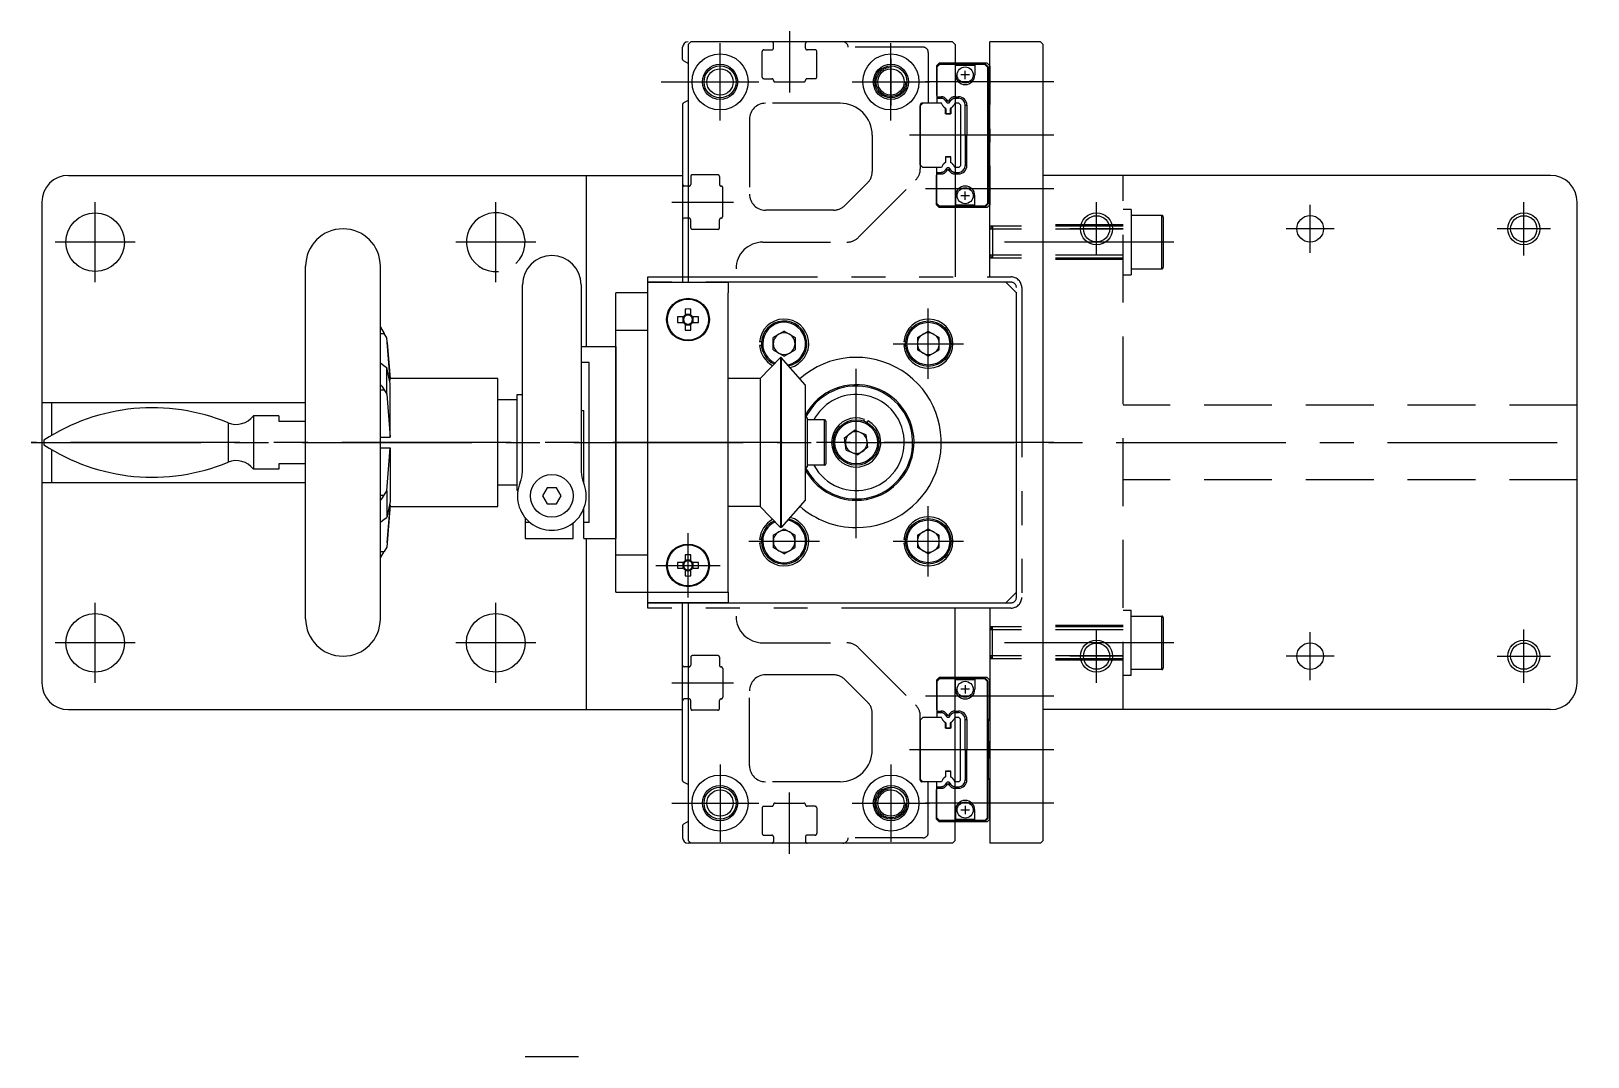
# Model space of a CAD drawing. Extents: x -165 to 344, y -413 to 67.
# Drawn here: x -154.5 to 137, y -125 to 67 of the extents above; entities that cross this region are included whole.
import ezdxf

# ---------------------------------------------------------------- set-up
doc = ezdxf.new("R2010")
doc.units = 0
for name, pattern in [('CENTER', [50.8, 31.75, -6.35, 6.35, -6.35]), ('DASHED', [19.05, 12.7, -6.35]), ('PHANTOM', [63.5, 31.75, -6.35, 6.35, -6.35, 6.35, -6.35])]:
    doc.linetypes.add(name, pattern=pattern)
doc.layers.get('0').update_dxf_attribs({"linetype": 'CONTINUOUS'})
doc.layers.add('CENTER', color=1, linetype='CENTER')

msp = doc.modelspace()

# ---------------------------------------------------------------- linework, layer by layer
at = {"color": 7, "linetype": 'CONTINUOUS'}
for p, q in [((-31, 65), (-31.5, 64.5)), ((-31.5, 64.5), (-31.5, 20)), ((18, 65), (-31, 65)), ((18, 65), (18.5, 64.5)), ((18.5, 64.5), (18.5, 21)), ((33, 65), (25, 65)), ((25, 21), (25, 65)), ((34.5, 65), (33, 65)), ((35, 64.5), (34.5, 65)), ((35, -84.5), (35, 64.5)), ((-32.5, 61.71), (-32.5, 64)), ((-31.5, 60.96), (-32.35, 61.45)), ((24.5, 61), (18.5, 61)), ((24.2, 60.8), (18.5, 60.8)), ((18.6, 60.75), (18.5, 60.75)), ((18.6, 58.8), (18.6, 60.75)), ((22.2, 60.55), (18.6, 60.55)), ((21.2, 58.8), (19.6, 58.8)), ((20.4, 58), (20.4, 59.6)), ((22.2, 60.75), (22.2, 58.8)), ((24.1, 60.75), (22.2, 60.75)), ((24.6, 60.25), (24.1, 60.75)), ((24.7, 60.3), (24.2, 60.8)), ((25, 60.5), (24.5, 61)), ((24.6, 60.25), (24.6, 34.75)), ((24.7, 60.3), (24.7, 34.7)), ((25, 60.5), (25, 53.3)), ((-32.5, 53.29), (-32.5, 20)), ((-31.5, 54.04), (-32.35, 53.55)), ((19.2, 53.5), (18.5, 53.5)), ((18.51, 54.73), (19.13, 54.73)), ((18.51, 54.73), (18.51, 54.43)), ((18.51, 54.43), (19.13, 54.43)), ((19.13, 54.43), (19.13, 54.73)), ((19.5, 53.2), (19.2, 53.5)), ((19.5, 53.2), (19.5, 41.8)), ((20.43, 47.5), (20.43, 53.13)), ((20.43, 53.13), (20.73, 53.13)), ((20.73, 53.13), (20.73, 47.5)), ((24.75, 52.9), (25, 53.3)), ((24.75, 52.9), (24.75, 42.1)), ((20.73, 47.5), (20.43, 47.5)), ((20.43, 47.5), (20.43, 41.87)), ((20.73, 41.87), (20.73, 47.5)), ((25, 48.7), (24.75, 49.1)), ((25, 48.7), (25, 46.3)), ((25, 46.3), (24.75, 45.9)), ((19.2, 41.5), (18.5, 41.5)), ((19.5, 41.8), (19.2, 41.5)), ((20.43, 41.87), (20.73, 41.87)), ((24.75, 42.1), (25, 41.7)), ((25, 41.7), (25, 34.5)), ((-147.5, 40), (-32.5, 40)), ((-50.5, 8), (-50.5, 40)), ((-31.5, 38), (-32.2, 38)), ((18.51, 40.57), (19.13, 40.57)), ((18.51, 40.27), (18.51, 40.57)), ((18.51, 40.27), (19.13, 40.27)), ((19.13, 40.57), (19.13, 40.27)), ((130, 40), (35, 40)), ((-152.5, 35), (-152.5, -2.5)), ((18.6, 36.2), (18.6, 34.25)), ((21.2, 36.2), (19.6, 36.2)), ((20.4, 35.4), (20.4, 37)), ((22.2, 34.25), (22.2, 36.2)), ((135, -55), (135, 35)), ((18.6, 34.25), (18.5, 34.25)), ((24.2, 34.2), (18.5, 34.2)), ((24.5, 34), (18.5, 34)), ((22.2, 34.45), (18.6, 34.45)), ((24.1, 34.25), (22.2, 34.25)), ((24.6, 34.75), (24.1, 34.25)), ((24.7, 34.7), (24.2, 34.2)), ((25, 34.5), (24.5, 34)), ((-31.5, 32), (-32.2, 32)), ((-103.1, -43), (-103.1, 23)), ((-89.1, -43), (-89.1, 23)), ((-62.5, -15.46), (-62.5, 19.5)), ((-51.5, 19.5), (-51.5, -15.46)), ((-45, 11.02), (-45, 18)), ((-39, 18), (-39, 20)), ((-39, 20), (-24, 20)), ((-39, -38), (-39, 18)), ((-24, 20), (-24, 18)), ((28, 20), (-24, 20)), ((-24, -38), (-24, 18)), ((30, 18), (28, 20)), ((30, -38), (30, 18)), ((-32.02, 14.98), (-32.02, 13.87)), ((-30.99, 13.87), (-30.99, 14.98)), ((-32.37, 13.51), (-33.48, 13.51)), ((-33.48, 12.48), (-32.37, 12.48)), ((-32.48, 13.51), (-32.48, 12.48)), ((-30.99, 13.98), (-32.02, 13.98)), ((-32.02, 12.13), (-32.02, 11.02)), ((-32.02, 12.02), (-30.99, 12.02)), ((-30.99, 11.02), (-30.99, 12.13)), ((-29.52, 13.51), (-30.63, 13.51)), ((-30.63, 12.48), (-29.52, 12.48)), ((-30.52, 12.48), (-30.52, 13.51)), ((-89.1, 11.6), (-88.41, 10.42)), ((-89.1, 10.42), (-88.41, 10.42)), ((-87.92, 9.59), (-88.41, 10.42)), ((-87.24, 1.68), (-87.92, 9.59)), ((-45, 11.02), (-39, 11.02)), ((-45, -31.02), (-45, 11.02)), ((-17.74, 8.83), (-18.09, 8.86)), ((-13.5, 10.86), (-15.54, 9.68)), ((-15.54, 7.32), (-15.54, 9.68)), ((-13.5, 10.86), (-11.46, 9.68)), ((-11.46, 9.68), (-11.46, 7.32)), ((9.26, 8.83), (8.91, 8.86)), ((11.46, 9.68), (13.5, 10.86)), ((11.46, 9.68), (11.46, 7.32)), ((13.5, 10.86), (15.54, 9.68)), ((15.54, 7.32), (15.54, 9.68)), ((-87.85, 8.7), (-87.24, 2)), ((-51.5, 8), (-45, 8)), ((-45, 8), (-45, -28)), ((-17.74, 8.17), (-18.09, 8.14)), ((-14.21, 5.92), (-18, 2)), ((-15.54, 7.32), (-13.5, 6.14)), ((-14.07, 5.92), (-14.21, 5.92)), ((-14.21, 5.92), (-14.21, -25.93)), ((-9.56, 0.82), (-14.07, 5.92)), ((-14.07, 5.92), (-14.07, -25.93)), ((-13.5, 6.14), (-11.46, 7.32)), ((9.26, 8.17), (8.91, 8.14)), ((13.5, 6.14), (11.46, 7.32)), ((13.5, 6.14), (15.54, 7.32)), ((-89.1, 4.94), (-88.41, 4.32)), ((-88.41, 4.32), (-87.92, 4.01)), ((-87.24, 1.06), (-87.92, 4.01)), ((-87.92, -0.97), (-87.92, 4.01)), ((-50, 4.97), (-51.5, 4.97)), ((-50, -24.97), (-50, 4.97)), ((-88.82, 0.52), (-88.41, -0.13)), ((-87.38, 1.68), (-87.24, 1.68)), ((-67.1, 2), (-87.24, 2)), ((-87.24, 1.68), (-87.24, 2)), ((-87.24, -9), (-87.24, 1.06)), ((-67.1, -10), (-67.1, 2)), ((-18, 2), (-24, 2)), ((-18, 2), (-18, -22)), ((-9.56, 0.82), (-9.56, -20.82)), ((-152.5, -2.5), (-150.67, -2.5)), ((-152.5, -2.5), (-152.5, -17.5)), ((-150.67, -2.5), (-103.1, -2.5)), ((-150.67, -2.5), (-150.67, -8.69)), ((-89.1, -0.13), (-88.41, -0.13)), ((-88.41, -0.13), (-87.92, -0.97)), ((-87.92, -0.97), (-87.24, -9)), ((-63.5, -2), (-67.1, -2)), ((-63.5, -19), (-63.5, -1)), ((-63.5, -1), (-62.5, -1)), ((-112.89, -5), (-112.89, -15)), ((-108.1, -5), (-112.89, -5)), ((-108.1, -5), (-108.1, -6)), ((-51.5, -4), (-51, -4)), ((-51, -17.65), (-51, -4)), ((-9.21, -5.4), (-9.55, -5.4)), ((-9.2, -5.4), (-9.2, -14.6)), ((-5.95, -5.75), (-9.2, -5.75)), ((-5.95, -14.25), (-5.95, -5.75)), ((1.44, -6), (1.56, -5.67)), ((-117.63, -6.31), (-117.63, -13.69)), ((-108.1, -6), (-103.1, -6)), ((-5.7, -6), (-5.7, -14)), ((-2.19, -9.12), (-0.33, -7.67)), ((1.86, -8.55), (-0.33, -7.67)), ((2.19, -10.88), (1.86, -8.55)), ((2.05, -6.28), (2.22, -5.97)), ((-152.1, -9.59), (-152.1, -10.41)), ((-150.67, -11.31), (-150.67, -17.5)), ((-89.1, -9), (-87.24, -9)), ((-89.1, -11), (-87.24, -11)), ((-87.92, -19.03), (-87.24, -11)), ((-87.24, -11), (-87.24, -21.06)), ((-67.1, -22), (-67.1, -10)), ((-1.86, -11.45), (-2.19, -9.12)), ((-1.86, -11.45), (0.33, -12.33)), ((2.19, -10.88), (0.33, -12.33)), ((-103.1, -14), (-108.1, -14)), ((-108.1, -14), (-108.1, -15)), ((-5.95, -14.25), (-9.2, -14.25)), ((-108.1, -15), (-112.89, -15)), ((-9.2, -14.6), (-9.56, -14.6)), ((-152.5, -17.5), (-150.67, -17.5)), ((-152.5, -17.5), (-152.5, -55)), ((-150.67, -17.5), (-103.1, -17.5)), ((-89.1, -19.87), (-88.41, -19.87)), ((-88.82, -20.52), (-88.41, -19.87)), ((-88.41, -19.87), (-87.92, -19.03)), ((-87.92, -19.03), (-87.92, -24.01)), ((-63.5, -18), (-67.1, -18)), ((-63.5, -19), (-63.37, -19)), ((-63.5, -19), (-63.37, -19)), ((-57.87, -18.5), (-58.73, -20)), ((-58.73, -20), (-57.87, -21.5)), ((-56.13, -18.5), (-57.87, -18.5)), ((-55.27, -20), (-56.13, -18.5)), ((-56.13, -21.5), (-55.27, -20)), ((-87.24, -21.06), (-87.92, -24.01)), ((-87.24, -21.68), (-87.92, -29.59)), ((-87.85, -28.7), (-87.24, -22)), ((-87.38, -21.68), (-87.24, -21.68)), ((-87.24, -21.68), (-87.24, -22)), ((-87.24, -22), (-67.1, -22)), ((-57.87, -21.5), (-56.13, -21.5)), ((-51, -28), (-51, -22.35)), ((-18, -22), (-24, -22)), ((-14.21, -25.93), (-18, -22)), ((-9.56, -20.82), (-14.07, -25.93)), ((-89.1, -24.94), (-88.41, -24.32)), ((-88.41, -24.32), (-87.92, -24.01)), ((-62, -24.06), (-62, -28)), ((-61.1, -24.97), (-62, -24.97)), ((-53, -28), (-53, -25.05)), ((-50, -24.97), (-51, -24.97)), ((-50, -24.97), (-51, -24.97)), ((-15.54, -27.32), (-13.5, -26.14)), ((-14.07, -25.93), (-14.21, -25.93)), ((-13.5, -26.14), (-11.46, -27.32)), ((11.46, -27.32), (13.5, -26.14)), ((13.5, -26.14), (15.54, -27.32)), ((-62, -28), (-53, -28)), ((-51, -28), (-45, -28)), ((-51, -28), (-45, -28)), ((-50.5, -60), (-50.5, -28)), ((-17.74, -28.17), (-18.09, -28.14)), ((-17.74, -28.83), (-18.09, -28.86)), ((-15.54, -27.32), (-15.54, -29.68)), ((-11.46, -29.68), (-11.46, -27.32)), ((9.26, -28.17), (8.91, -28.14)), ((9.26, -28.83), (8.91, -28.86)), ((11.46, -27.32), (11.46, -29.68)), ((15.54, -29.68), (15.54, -27.32)), ((-89.1, -31.6), (-88.41, -30.42)), ((-89.1, -30.42), (-88.41, -30.42)), ((-87.92, -29.59), (-88.41, -30.42)), ((-45, -38), (-45, -31.02)), ((-45, -31.02), (-39, -31.02)), ((-32.02, -31.02), (-32.02, -32.13)), ((-30.99, -32.02), (-32.02, -32.02)), ((-30.99, -32.13), (-30.99, -31.02)), ((-13.5, -30.86), (-15.54, -29.68)), ((-13.5, -30.86), (-11.46, -29.68)), ((13.5, -30.86), (11.46, -29.68)), ((13.5, -30.86), (15.54, -29.68)), ((-32.37, -32.49), (-33.48, -32.49)), ((-33.48, -33.52), (-32.37, -33.52)), ((-32.48, -32.49), (-32.48, -33.52)), ((-32.02, -33.87), (-32.02, -34.98)), ((-32.02, -33.98), (-30.99, -33.98)), ((-30.99, -34.98), (-30.99, -33.87)), ((-29.52, -32.49), (-30.63, -32.49)), ((-30.63, -33.52), (-29.52, -33.52)), ((-30.52, -33.52), (-30.52, -32.49)), ((-39, -40), (-39, -38)), ((-39, -38), (-24, -38)), ((-24, -40), (-39, -40)), ((-32.5, -73.29), (-32.5, -40)), ((-31.5, -40), (-31.5, -84.5)), ((-24, -38), (-24, -40)), ((-24, -40), (28, -40)), ((28, -40), (30, -38)), ((18.5, -84.5), (18.5, -41)), ((25, -41), (25, -85)), ((-31.5, -52), (-32.2, -52)), ((24.5, -54), (18.5, -54)), ((24.2, -54.2), (18.5, -54.2)), ((18.6, -54.25), (18.5, -54.25)), ((18.6, -56.2), (18.6, -54.25)), ((22.2, -54.45), (18.6, -54.45)), ((22.2, -54.25), (22.2, -56.2)), ((24.1, -54.25), (22.2, -54.25)), ((24.6, -54.75), (24.1, -54.25)), ((24.7, -54.7), (24.2, -54.2)), ((25, -54.5), (24.5, -54)), ((24.6, -80.25), (24.6, -54.75)), ((24.7, -80.3), (24.7, -54.7)), ((25, -61.7), (25, -54.5)), ((-31.5, -58), (-32.2, -58)), ((21.2, -56.2), (19.6, -56.2)), ((20.4, -55.4), (20.4, -57)), ((-147.5, -60), (-50.5, -60)), ((-50.5, -60), (-32.5, -60)), ((18.51, -60.27), (18.51, -60.57)), ((18.51, -60.27), (19.13, -60.27)), ((18.51, -60.57), (19.13, -60.57)), ((19.13, -60.57), (19.13, -60.27)), ((130, -60), (35, -60)), ((19.2, -61.5), (18.5, -61.5)), ((19.5, -61.8), (19.2, -61.5)), ((19.5, -73.2), (19.5, -61.8)), ((20.43, -61.87), (20.73, -61.87)), ((20.43, -67.5), (20.43, -61.87)), ((20.73, -61.87), (20.73, -67.5)), ((24.75, -62.1), (25, -61.7)), ((24.75, -72.9), (24.75, -62.1)), ((25, -66.3), (24.75, -65.9)), ((25, -68.7), (25, -66.3)), ((20.73, -67.5), (20.43, -67.5)), ((20.43, -67.5), (20.43, -73.13)), ((20.73, -73.13), (20.73, -67.5)), ((25, -68.7), (24.75, -69.1)), ((-31.5, -74.04), (-32.35, -73.55)), ((19.2, -73.5), (18.5, -73.5)), ((18.51, -74.73), (18.51, -74.43)), ((18.51, -74.43), (19.13, -74.43)), ((18.51, -74.73), (19.13, -74.73)), ((19.13, -74.43), (19.13, -74.73)), ((19.5, -73.2), (19.2, -73.5)), ((20.43, -73.13), (20.73, -73.13)), ((24.75, -72.9), (25, -73.3)), ((25, -80.5), (25, -73.3)), ((20.4, -78), (20.4, -79.6)), ((-31.5, -80.96), (-32.35, -81.45)), ((18.6, -80.75), (18.5, -80.75)), ((24.2, -80.8), (18.5, -80.8)), ((24.5, -81), (18.5, -81)), ((18.6, -78.8), (18.6, -80.75)), ((22.2, -80.55), (18.6, -80.55)), ((21.2, -78.8), (19.6, -78.8)), ((22.2, -80.75), (22.2, -78.8)), ((24.1, -80.75), (22.2, -80.75)), ((24.6, -80.25), (24.1, -80.75)), ((24.7, -80.3), (24.2, -80.8)), ((25, -80.5), (24.5, -81)), ((-32.5, -81.71), (-32.5, -84)), ((-31.5, -84.5), (-31, -85)), ((18.5, -84.5), (18, -85)), ((18, -85), (18.5, -84.5)), ((35, -84.5), (34.5, -85)), ((35, -84.5), (34.5, -85)), ((-31, -85), (-31.5, -85)), ((18, -85), (-31, -85)), ((34.5, -85), (25, -85)), ((33, -85), (25, -85)), ((34.5, -85), (33, -85))]:
    msp.add_line(p, q, dxfattribs=at)
at = {"color": 3, "linetype": 'DASHED'}
for p, q in [((-15.5, 63.8), (-15.5, 64.7)), ((-9.5, 63.8), (-9.5, 64.7)), ((-2.5, 65), (-9.2, 65)), ((-17.6, 58.4), (-17.6, 63.2)), ((-17.3, 63.5), (-15.8, 63.5)), ((-7.7, 63.5), (-9.2, 63.5)), ((-7.4, 58.4), (-7.4, 63.2)), ((12.5, 64), (-1.5, 64)), ((13.5, 63), (13.5, 53.5)), ((15.5, 61), (15, 60.5)), ((15, 60.5), (15, 55)), ((15.6, 60.8), (15.1, 60.3)), ((15.6, 60.75), (15.1, 60.25)), ((15.1, 60.3), (15.1, 60.25)), ((15.1, 60.25), (15.1, 54.73)), ((18.5, 61), (15.5, 61)), ((16.8, 60.8), (15.6, 60.8)), ((18.5, 60.75), (15.6, 60.75)), ((16.8, 60.8), (16.8, 60.75)), ((16.8, 60.8), (17.6, 60.8)), ((18.5, 60.8), (17.6, 60.8)), ((17.6, 60.8), (17.6, 60.75)), ((-17.3, 58.1), (-15.8, 58.1)), ((-15.2, 57.5), (-9.8, 57.5)), ((-7.7, 58.1), (-9.2, 58.1)), ((-3, 53.5), (-17, 53.5)), ((12.5, 53.5), (12, 53)), ((12, 53.2), (12, 41.24)), ((12, 42), (12, 53)), ((13.5, 53.5), (12.3, 53.5)), ((15.94, 53.5), (12.5, 53.5)), ((15, 55), (15.1, 54.78)), ((15.1, 54.73), (15.1, 54.43)), ((15.1, 54.73), (15.89, 54.73)), ((15.1, 54.43), (15.89, 54.43)), ((15.1, 54.43), (15.1, 53.5)), ((15.89, 54.73), (15.89, 54.43)), ((16.15, 53.13), (15.94, 53.5)), ((16.7, 51.5), (16.7, 52.61)), ((16.7, 52.53), (16.75, 52.51)), ((16.75, 52.51), (16.75, 51.55)), ((17.02, 54.08), (16.76, 53.93)), ((16.76, 53.93), (16.85, 53.77)), ((17.11, 53.92), (16.85, 53.77)), ((17.02, 54.08), (17.11, 53.92)), ((17.11, 53.92), (17.12, 53.91)), ((17.11, 53.92), (17.11, 53.92)), ((17.12, 53.91), (17.11, 53.92)), ((17.38, 54.08), (17.29, 53.92)), ((17.29, 53.92), (17.55, 53.77)), ((17.29, 53.92), (17.29, 53.92)), ((17.38, 54.08), (17.64, 53.93)), ((17.55, 53.77), (17.64, 53.93)), ((17.7, 52.53), (17.65, 52.51)), ((17.65, 51.55), (17.65, 52.51)), ((17.7, 52.61), (17.7, 51.5)), ((18.46, 53.5), (18.25, 53.13)), ((18.5, 53.5), (18.46, 53.5)), ((-20, 50.5), (-20, 36.5)), ((17.7, 51.5), (16.7, 51.5)), ((16.75, 51.55), (17.65, 51.55)), ((3, 47.5), (3, 40.73)), ((12.5, 41.5), (12, 42)), ((15.94, 41.5), (12.5, 41.5)), ((15.1, 40.57), (15.1, 41.5)), ((16.15, 41.87), (15.94, 41.5)), ((16.7, 43.5), (16.7, 42.39)), ((17.7, 43.5), (16.7, 43.5)), ((16.7, 42.47), (16.75, 42.49)), ((16.75, 42.49), (16.75, 43.45)), ((16.75, 43.45), (17.65, 43.45)), ((16.76, 41.07), (16.85, 41.23)), ((17.02, 40.92), (16.76, 41.07)), ((17.11, 41.08), (16.85, 41.23)), ((17.02, 40.92), (17.11, 41.08)), ((17.11, 41.08), (17.12, 41.09)), ((17.12, 41.09), (17.11, 41.08)), ((17.11, 41.08), (17.11, 41.08)), ((17.29, 41.08), (17.55, 41.23)), ((17.38, 40.92), (17.29, 41.08)), ((17.29, 41.08), (17.29, 41.08)), ((17.38, 40.92), (17.64, 41.07)), ((17.55, 41.23), (17.64, 41.07)), ((17.65, 43.45), (17.65, 42.49)), ((17.7, 42.47), (17.65, 42.49)), ((17.7, 42.39), (17.7, 43.5)), ((18.46, 41.5), (18.25, 41.87)), ((18.5, 41.5), (18.46, 41.5)), ((-31.3, 38), (-31.5, 38)), ((-31, 39.8), (-31, 38.3)), ((-25.9, 40.1), (-30.7, 40.1)), ((-25.6, 39.8), (-25.6, 38.3)), ((2.12, 38.61), (-2.11, 34.38)), ((0.38, 28.38), (11.12, 39.12)), ((15, 40), (15.1, 40.22)), ((15, 34.5), (15, 40)), ((15.1, 40.57), (15.89, 40.57)), ((15.1, 40.27), (15.1, 40.57)), ((15.1, 40.27), (15.89, 40.27)), ((15.1, 34.75), (15.1, 40.27)), ((15.89, 40.27), (15.89, 40.57)), ((50, -60), (50, 40)), ((-25, 32.3), (-25, 37.7)), ((-4.23, 33.5), (-17, 33.5)), ((15.5, 34), (15, 34.5)), ((15.1, 34.7), (15.1, 34.75)), ((15.6, 34.25), (15.1, 34.75)), ((15.6, 34.2), (15.1, 34.7)), ((18.5, 34), (15.5, 34)), ((18.5, 34.25), (15.6, 34.25)), ((16.8, 34.2), (15.6, 34.2)), ((16.8, 34.2), (16.8, 34.25)), ((16.8, 34.2), (17.6, 34.2)), ((17.6, 34.2), (17.6, 34.25)), ((18.5, 34.2), (17.6, 34.2)), ((51.5, 33.61), (50, 33.61)), ((51.5, 33.61), (51.5, 21.41)), ((57.2, 32.51), (51.5, 32.51)), ((57.2, 27.96), (57.2, 32.51)), ((57.5, 32.21), (57.5, 27.94)), ((-31.3, 32), (-31.5, 32)), ((-31, 30.2), (-31, 31.7)), ((-25.9, 29.9), (-30.7, 29.9)), ((-25.6, 30.2), (-25.6, 31.7)), ((25, 29.96), (25.54, 30.5)), ((50, 30.5), (25, 30.5)), ((50, 29.96), (25, 29.96)), ((25.54, 30.5), (25.54, 24.5)), ((50, 30.75), (35, 30.75)), ((-17.5, 27.5), (-1.74, 27.5)), ((57.2, 22.51), (57.2, 27.96)), ((57.5, 27.94), (57.5, 22.81)), ((25.54, 24.5), (25, 25.04)), ((50, 25.04), (25, 25.04)), ((50, 24.5), (25, 24.5)), ((50, 24.25), (35, 24.25)), ((50, 21.41), (51.5, 21.41)), ((51.5, 22.51), (57.2, 22.51)), ((135, -3), (50, -3)), ((135, -17), (50, -17)), ((50, -41.4), (51.5, -41.4)), ((51.5, -53.6), (51.5, -41.4)), ((51.5, -42.5), (57.2, -42.5)), ((57.2, -52.5), (57.2, -42.5)), ((57.5, -42.8), (57.5, -52.2)), ((25.54, -44.5), (25, -45.04)), ((50, -44.5), (25, -44.5)), ((50, -45.04), (25, -45.04)), ((25.54, -50.5), (25.54, -44.5)), ((50, -44.25), (35, -44.25)), ((-17.5, -47.5), (-1.74, -47.5)), ((0.38, -48.38), (11.12, -59.12)), ((-31.3, -52), (-31.5, -52)), ((-31, -50.2), (-31, -51.7)), ((-25.9, -49.9), (-30.7, -49.9)), ((-25.6, -50.2), (-25.6, -51.7)), ((-25, -52.3), (-25, -57.7)), ((25, -49.96), (25.54, -50.5)), ((50, -49.96), (25, -49.96)), ((50, -50.5), (25, -50.5)), ((50, -50.75), (35, -50.75)), ((-4.23, -53.5), (-17, -53.5)), ((2.12, -58.61), (-2.11, -54.38)), ((15.5, -54), (15, -54.5)), ((15, -54.5), (15, -60)), ((15.6, -54.2), (15.1, -54.7)), ((15.6, -54.25), (15.1, -54.75)), ((15.1, -54.7), (15.1, -54.75)), ((15.1, -54.75), (15.1, -60.27)), ((18.5, -54), (15.5, -54)), ((16.8, -54.2), (15.6, -54.2)), ((18.5, -54.25), (15.6, -54.25)), ((16.8, -54.2), (16.8, -54.25)), ((16.8, -54.2), (17.6, -54.2)), ((17.6, -54.2), (17.6, -54.25)), ((18.5, -54.2), (17.6, -54.2)), ((51.5, -53.6), (50, -53.6)), ((57.2, -52.5), (51.5, -52.5)), ((-31.3, -58), (-31.5, -58)), ((-31, -59.8), (-31, -58.3)), ((-25.6, -59.8), (-25.6, -58.3)), ((-20, -70.5), (-20, -56.5)), ((-25.9, -60.1), (-30.7, -60.1)), ((3, -67.5), (3, -60.73)), ((15, -60), (15.1, -60.22)), ((15.1, -60.27), (15.1, -60.57)), ((15.1, -60.27), (15.89, -60.27)), ((15.1, -60.57), (15.89, -60.57)), ((15.1, -60.57), (15.1, -61.5)), ((15.89, -60.27), (15.89, -60.57)), ((17.02, -60.92), (16.76, -61.07)), ((16.76, -61.07), (16.85, -61.23)), ((17.11, -61.08), (16.85, -61.23)), ((17.02, -60.92), (17.11, -61.08)), ((17.12, -61.09), (17.11, -61.08)), ((17.11, -61.08), (17.11, -61.08)), ((17.11, -61.08), (17.12, -61.09)), ((17.38, -60.92), (17.29, -61.08)), ((17.29, -61.08), (17.29, -61.08)), ((17.29, -61.08), (17.55, -61.23)), ((17.38, -60.92), (17.64, -61.07)), ((17.55, -61.23), (17.64, -61.07)), ((12, -73.2), (12, -61.24)), ((12.5, -61.5), (12, -62)), ((12, -62), (12, -73)), ((15.94, -61.5), (12.5, -61.5)), ((16.15, -61.87), (15.94, -61.5)), ((16.7, -63.5), (16.7, -62.39)), ((16.7, -62.47), (16.75, -62.49)), ((17.7, -63.5), (16.7, -63.5)), ((16.75, -62.49), (16.75, -63.45)), ((16.75, -63.45), (17.65, -63.45)), ((17.7, -62.47), (17.65, -62.49)), ((17.65, -63.45), (17.65, -62.49)), ((17.7, -62.39), (17.7, -63.5)), ((18.46, -61.5), (18.25, -61.87)), ((18.5, -61.5), (18.46, -61.5)), ((16.7, -71.5), (16.7, -72.61)), ((17.7, -71.5), (16.7, -71.5)), ((16.7, -72.53), (16.75, -72.51)), ((16.75, -72.51), (16.75, -71.55)), ((16.75, -71.55), (17.65, -71.55)), ((17.65, -71.55), (17.65, -72.51)), ((17.7, -72.53), (17.65, -72.51)), ((17.7, -72.61), (17.7, -71.5)), ((-3, -73.5), (-17, -73.5)), ((12.5, -73.5), (12, -73)), ((13.5, -73.5), (12.3, -73.5)), ((15.94, -73.5), (12.5, -73.5)), ((13.5, -83), (13.5, -73.5)), ((13.5, -83), (13.5, -73.5)), ((15, -75), (15.1, -74.78)), ((15, -80.5), (15, -75)), ((15.1, -74.43), (15.1, -73.5)), ((15.1, -74.43), (15.89, -74.43)), ((15.1, -74.73), (15.1, -74.43)), ((15.1, -74.73), (15.89, -74.73)), ((15.1, -80.25), (15.1, -74.73)), ((15.89, -74.73), (15.89, -74.43)), ((16.15, -73.13), (15.94, -73.5)), ((16.76, -73.93), (16.85, -73.77)), ((17.02, -74.08), (16.76, -73.93)), ((17.11, -73.92), (16.85, -73.77)), ((17.02, -74.08), (17.11, -73.92)), ((17.12, -73.91), (17.11, -73.92)), ((17.11, -73.92), (17.12, -73.91)), ((17.11, -73.92), (17.11, -73.92)), ((17.29, -73.92), (17.55, -73.77)), ((17.29, -73.92), (17.29, -73.92)), ((17.38, -74.08), (17.29, -73.92)), ((17.38, -74.08), (17.64, -73.93)), ((17.55, -73.77), (17.64, -73.93)), ((18.46, -73.5), (18.25, -73.13)), ((18.5, -73.5), (18.46, -73.5)), ((-17.6, -78.4), (-17.6, -83.2)), ((-17.3, -78.1), (-15.8, -78.1)), ((-15.2, -77.5), (-9.8, -77.5)), ((-7.7, -78.1), (-9.2, -78.1)), ((-7.4, -78.4), (-7.4, -83.2)), ((15.5, -81), (15, -80.5)), ((15.1, -80.3), (15.1, -80.25)), ((15.6, -80.75), (15.1, -80.25)), ((15.6, -80.8), (15.1, -80.3)), ((18.5, -81), (15.5, -81)), ((18.5, -80.75), (15.6, -80.75)), ((16.8, -80.8), (15.6, -80.8)), ((16.8, -80.8), (16.8, -80.75)), ((16.8, -80.8), (17.6, -80.8)), ((17.6, -80.8), (17.6, -80.75)), ((18.5, -80.8), (17.6, -80.8)), ((-17.3, -83.5), (-15.8, -83.5)), ((-15.5, -83.8), (-15.5, -84.7)), ((-9.5, -83.8), (-9.5, -84.7)), ((-7.7, -83.5), (-9.2, -83.5)), ((12.5, -84), (-1.5, -84)), ((-15.8, -85), (-31, -85)), ((-2.5, -85), (-9.2, -85))]:
    msp.add_line(p, q, dxfattribs=at)
at = {"color": 3, "linetype": 'PHANTOM'}
for p, q in [((-39, 20), (-39, 21)), ((-39, 20), (-39, 21)), ((-39, 21), (29, 21)), ((29, 20), (-39, 20)), ((30, -39), (30, 19)), ((31, 19), (31, -39)), ((-39, -41), (-39, -40)), ((-39, -40), (29, -40)), ((29, -41), (-39, -41))]:
    msp.add_line(p, q, dxfattribs=at)
at = {"color": 7}
for points in [[(-39, 18, 0), (-39.09, 18, 0), (-39.19, 18, 0), (-39.29, 18, 0), (-39.38, 18, 0), (-39.48, 18, 0), (-39.57, 18, 0), (-39.67, 18, 0), (-39.76, 18, 0), (-39.86, 18, 0), (-39.95, 18, 0), (-40.05, 18, 0), (-40.14, 18, 0), (-40.24, 18, 0), (-40.33, 18, 0), (-40.43, 18, 0), (-40.52, 18, 0), (-40.62, 18, 0), (-40.71, 18, 0), (-40.81, 18, 0), (-40.9, 18, 0), (-41, 18, 0), (-41.09, 18, 0), (-41.19, 18, 0), (-41.29, 18, 0), (-41.38, 18, 0), (-41.48, 18, 0), (-41.57, 18, 0), (-41.67, 18, 0), (-41.76, 18, 0), (-41.86, 18, 0), (-41.95, 18, 0), (-42.05, 18, 0), (-42.14, 18, 0), (-42.24, 18, 0), (-42.33, 18, 0), (-42.43, 18, 0), (-42.52, 18, 0), (-42.62, 18, 0), (-42.71, 18, 0), (-42.81, 18, 0), (-42.9, 18, 0), (-43, 18, 0), (-43.09, 18, 0), (-43.19, 18, 0), (-43.29, 18, 0), (-43.38, 18, 0), (-43.48, 18, 0), (-43.57, 18, 0), (-43.67, 18, 0), (-43.76, 18, 0), (-43.86, 18, 0), (-43.95, 18, 0), (-44.05, 18, 0), (-44.14, 18, 0), (-44.24, 18, 0), (-44.33, 18, 0), (-44.43, 18, 0), (-44.52, 18, 0), (-44.62, 18, 0), (-44.71, 18, 0), (-44.81, 18, 0), (-44.9, 18, 0), (-45, 18, 0)], [(-45, -38, 0), (-44.9, -38, 0), (-44.81, -38, 0), (-44.71, -38, 0), (-44.62, -38, 0), (-44.52, -38, 0), (-44.43, -38, 0), (-44.33, -38, 0), (-44.24, -38, 0), (-44.14, -38, 0), (-44.05, -38, 0), (-43.95, -38, 0), (-43.86, -38, 0), (-43.76, -38, 0), (-43.67, -38, 0), (-43.57, -38, 0), (-43.48, -38, 0), (-43.38, -38, 0), (-43.29, -38, 0), (-43.19, -38, 0), (-43.09, -38, 0), (-43, -38, 0), (-42.9, -38, 0), (-42.81, -38, 0), (-42.71, -38, 0), (-42.62, -38, 0), (-42.52, -38, 0), (-42.43, -38, 0), (-42.33, -38, 0), (-42.24, -38, 0), (-42.14, -38, 0), (-42.05, -38, 0), (-41.95, -38, 0), (-41.86, -38, 0), (-41.76, -38, 0), (-41.67, -38, 0), (-41.57, -38, 0), (-41.48, -38, 0), (-41.38, -38, 0), (-41.29, -38, 0), (-41.19, -38, 0), (-41.09, -38, 0), (-41, -38, 0), (-40.9, -38, 0), (-40.81, -38, 0), (-40.71, -38, 0), (-40.62, -38, 0), (-40.52, -38, 0), (-40.43, -38, 0), (-40.33, -38, 0), (-40.24, -38, 0), (-40.14, -38, 0), (-40.05, -38, 0), (-39.95, -38, 0), (-39.86, -38, 0), (-39.76, -38, 0), (-39.67, -38, 0), (-39.57, -38, 0), (-39.48, -38, 0), (-39.38, -38, 0), (-39.29, -38, 0), (-39.19, -38, 0), (-39.09, -38, 0), (-39, -38, 0)], [(-52, -125, 0), (-52.16, -125, 0), (-52.32, -125, 0), (-52.48, -125, 0), (-52.63, -125, 0), (-52.79, -125, 0), (-52.95, -125, 0), (-53.11, -125, 0), (-53.27, -125, 0), (-53.43, -125, 0), (-53.59, -125, 0), (-53.75, -125, 0), (-53.9, -125, 0), (-54.06, -125, 0), (-54.22, -125, 0), (-54.38, -125, 0), (-54.54, -125, 0), (-54.7, -125, 0), (-54.86, -125, 0), (-55.02, -125, 0), (-55.17, -125, 0), (-55.33, -125, 0), (-55.49, -125, 0), (-55.65, -125, 0), (-55.81, -125, 0), (-55.97, -125, 0), (-56.13, -125, 0), (-56.29, -125, 0), (-56.44, -125, 0), (-56.6, -125, 0), (-56.76, -125, 0), (-56.92, -125, 0), (-57.08, -125, 0), (-57.24, -125, 0), (-57.4, -125, 0), (-57.56, -125, 0), (-57.71, -125, 0), (-57.87, -125, 0), (-58.03, -125, 0), (-58.19, -125, 0), (-58.35, -125, 0), (-58.51, -125, 0), (-58.67, -125, 0), (-58.82, -125, 0), (-58.98, -125, 0), (-59.14, -125, 0), (-59.3, -125, 0), (-59.46, -125, 0), (-59.62, -125, 0), (-59.78, -125, 0), (-59.94, -125, 0), (-60.09, -125, 0), (-60.25, -125, 0), (-60.41, -125, 0), (-60.57, -125, 0), (-60.73, -125, 0), (-60.89, -125, 0), (-61.05, -125, 0), (-61.21, -125, 0), (-61.36, -125, 0), (-61.52, -125, 0), (-61.68, -125, 0), (-61.84, -125, 0), (-62, -125, 0)]]:
    msp.add_polyline3d(points, dxfattribs=at)
at = {"color": 7, "linetype": 'CONTINUOUS'}
for centre, radius in [((-25.5, 57.5), 5.25), ((6.5, 57.5), 5.25), ((-25.5, 57.5), 3.3), ((-25.5, 57.5), 2.46), ((6.5, 57.5), 3.3), ((6.5, 57.5), 2.46), ((20.4, 58.8), 1.5), ((20.4, 36.2), 1.5), ((-142.5, 27.5), 5.5), ((45, 30), 2.46), ((85, 30), 2.5), ((125, 30), 2.46), ((-31.5, 13), 4), ((-31.5, 13), 3.85), ((13.5, 8.5), 4.25), ((13.5, 8.5), 4), ((0, -10), 4.25), ((0, -10), 4), ((-57, -20), 4), ((13.5, -28.5), 4.25), ((13.5, -28.5), 4), ((-31.5, -33), 4), ((-31.5, -33), 3.85), ((-142.5, -47.5), 5.5), ((-67.5, -47.5), 5.5), ((45, -50), 2.46), ((85, -50), 2.5), ((125, -50), 2.46), ((20.4, -56.2), 1.5), ((-25.5, -77.5), 5.25), ((6.5, -77.5), 5.25), ((-25.5, -77.5), 3.3), ((-25.5, -77.5), 2.46), ((6.5, -77.5), 3.3), ((6.5, -77.5), 2.46), ((20.4, -78.8), 1.5)]:
    msp.add_circle(centre, radius, dxfattribs=at)
at = {"color": 3, "linetype": 'CONTINUOUS'}
for centre in [(-25.5, 57.5), (6.5, 57.5), (45, 30), (125, 30), (45, -50), (125, -50), (-25.5, -77.5), (6.5, -77.5)]:
    msp.add_circle(centre, 3, dxfattribs=at)
at = {"color": 3, "linetype": 'DASHED'}
for centre in [(6.5, 57.5), (6.5, -77.5)]:
    msp.add_circle(centre, 2.75, dxfattribs=at)
at = {"color": 7, "linetype": 'CONTINUOUS'}
for centre, radius, start, end in [((-31.5, 64), 1, 90, 180), ((-32.2, 61.71), 0.3, 180, 240), ((20.4, 58.8), 1.8, 180, 0), ((-32.2, 53.29), 0.3, 120, 180), ((18.51, 53.43), 1.3, 90, 90.2346), ((18.51, 53.43), 1, 90, 90.3049), ((19.13, 53.13), 1.6, 0.0008, 89.9992), ((19.13, 53.13), 1.3, 0, 90), ((19.13, 41.87), 1.6, 270.0008, 359.9992), ((19.13, 41.87), 1.3, 270, 0), ((-147.5, 35), 5, 90, 180), ((-32.2, 38.3), 0.3, 180, 270), ((18.51, 41.57), 1, 269.6951, 270), ((18.51, 41.57), 1.3, 269.7654, 270), ((20.4, 36.2), 1.8, 0, 180), ((130, 35), 5, 0, 90), ((-67.5, 27.5), 5.5, 313.3418, 275.2159), ((-96.1, 23), 7, 0, 180), ((-32.2, 31.7), 0.3, 90, 180), ((-57, 19.5), 5.5, 0, 180), ((-31.5, 0.61), 14.38, 87.9477, 92.0523), ((-19.11, 13), 14.38, 177.9477, 182.0523), ((-31.5, 13), 1.01, 120.6869, 149.3131), ((-31.5, 13), 1.01, 210.6869, 239.3131), ((-31.5, 13), 0.851, 142.7589, 217.2411), ((-31.5, 13), 0.851, 127.2411, 142.7589), ((-31.5, 13), 0.851, 217.2411, 232.7589), ((-31.5, 13), 0.851, 52.7589, 127.2411), ((-31.5, 13), 0.851, 232.7589, 307.2411), ((-31.5, 13), 1.01, 30.6869, 59.3131), ((-31.5, 13), 0.851, 37.2411, 52.7589), ((-31.5, 13), 0.851, 307.2411, 322.7589), ((-31.5, 13), 1.01, 300.6869, 329.3131), ((-31.5, 13), 0.851, 322.7589, 37.2411), ((-43.89, 13), 14.38, 357.9477, 2.0523), ((-13.5, 8.5), 4.6, 283.8449, 175.5), ((-13.5, 8.5), 4.25, 281.3527, 180), ((-13.5, 8.5), 4, 279.2523, 180), ((13.5, 8.5), 4.6, 184.5, 175.5), ((-31.5, 25.39), 14.38, 267.9477, 272.0523), ((-13.5, 8.5), 2.04, 120, 180), ((-13.5, 8.5), 2.04, 60, 120), ((-13.5, 8.5), 2.04, 0, 60), ((13.5, 8.5), 2.04, 120, 180), ((13.5, 8.5), 2.04, 60, 120), ((13.5, 8.5), 2.04, 0, 60), ((-13.5, 8.5), 4.6, 184.5, 242.1337), ((-13.5, 8.5), 4.25, 180, 243.5035), ((-13.5, 8.5), 4, 180, 244.6365), ((-13.5, 8.5), 2.04, 180, 240), ((-13.5, 8.5), 2.04, 240, 300), ((-13.5, 8.5), 2.04, 300, 0), ((0, -10), 15.93, 270, 131.4611), ((13.5, 8.5), 2.04, 180, 240), ((13.5, 8.5), 2.04, 240, 300), ((13.5, 8.5), 2.04, 300, 0), ((-90.19, -0.45), 1.68, 35.2304, 49.538), ((0, -10), 10.82, 270, 152.0695), ((0, -10), 10.57, 270, 154.2063), ((0, -10), 9, 208.1786, 88.6583), ((0, -10), 9, 88.6583, 151.8214), ((-131.77, -40.5), 37, 67.5292, 123.3286), ((-116.1, -2.61), 4, 247.5292, 323.3617), ((-5.95, -6), 0.25, 0, 90), ((0, -10), 4.6, 70.1532, 61.1532), ((0, -10), 2.04, 128.0314, 188.0314), ((0, -10), 2.04, 68.0314, 128.0314), ((0, -10), 2.04, 8.0314, 68.0314), ((-131.77, 20.5), 37, 236.6714, 292.4708), ((0, -10), 2.04, 188.0314, 248.0314), ((0, -10), 2.04, 248.0314, 308.0314), ((0, -10), 2.04, 308.0314, 8.0314), ((-116.1, -17.39), 4, 36.6383, 112.4708), ((-5.95, -14), 0.25, 270, 0), ((-57, -20), 6.44, 156.6341, 23.3659), ((-67.5, -15.46), 5, 336.6341, 0), ((-46.5, -15.46), 5, 180, 203.3659), ((0, -10), 10.82, 207.9305, 270), ((0, -10), 10.57, 205.7937, 270), ((-90.19, -19.55), 1.68, 310.462, 324.7696), ((0, -10), 15.93, 228.5389, 270), ((-13.5, -28.5), 4.6, 184.5, 76.1551), ((-13.5, -28.5), 4.6, 117.8663, 175.5), ((-13.5, -28.5), 4.25, 180, 78.6473), ((-13.5, -28.5), 4.25, 116.4965, 180), ((-13.5, -28.5), 4, 180, 80.7477), ((-13.5, -28.5), 4, 115.3635, 180), ((13.5, -28.5), 4.6, 184.5, 175.5), ((-13.5, -28.5), 2.04, 120, 180), ((-13.5, -28.5), 2.04, 180, 240), ((-13.5, -28.5), 2.04, 60, 120), ((-13.5, -28.5), 2.04, 0, 60), ((-13.5, -28.5), 2.04, 300, 0), ((13.5, -28.5), 2.04, 120, 180), ((13.5, -28.5), 2.04, 180, 240), ((13.5, -28.5), 2.04, 60, 120), ((13.5, -28.5), 2.04, 0, 60), ((13.5, -28.5), 2.04, 300, 0), ((-31.5, -45.39), 14.38, 87.9477, 92.0523), ((-13.5, -28.5), 2.04, 240, 300), ((13.5, -28.5), 2.04, 240, 300), ((-19.11, -33), 14.38, 177.9477, 182.0523), ((-31.5, -33), 1.01, 120.6869, 149.3131), ((-31.5, -33), 1.01, 210.6869, 239.3131), ((-31.5, -33), 0.851, 142.7589, 217.2411), ((-31.5, -33), 0.851, 127.2411, 142.7589), ((-31.5, -33), 0.851, 217.2411, 232.7589), ((-31.5, -33), 0.851, 52.7589, 127.2411), ((-31.5, -33), 0.851, 232.7589, 307.2411), ((-31.5, -33), 1.01, 30.6869, 59.3131), ((-31.5, -33), 0.851, 37.2411, 52.7589), ((-31.5, -33), 0.851, 307.2411, 322.7589), ((-31.5, -33), 1.01, 300.6869, 329.3131), ((-31.5, -33), 0.851, 322.7589, 37.2411), ((-43.89, -33), 14.38, 357.9477, 2.0523), ((-31.5, -20.61), 14.38, 267.9477, 272.0523), ((-96.1, -43), 7, 180, 0), ((-32.2, -51.7), 0.3, 180, 270), ((-147.5, -55), 5, 180, 270), ((130, -55), 5, 270, 0), ((-32.2, -58.3), 0.3, 90, 180), ((20.4, -56.2), 1.8, 180, 360), ((18.51, -61.57), 1.3, 90, 90.2346), ((18.51, -61.57), 1, 90, 90.3049), ((19.13, -61.87), 1.6, 0.0008, 89.9992), ((19.13, -61.87), 1.3, 360, 90), ((-32.2, -73.29), 0.3, 180, 240), ((18.51, -73.43), 1, 269.6951, 270), ((18.51, -73.43), 1.3, 269.7654, 270), ((19.13, -73.13), 1.6, 270.0008, 359.9992), ((19.13, -73.13), 1.3, 270, 360), ((20.4, -78.8), 1.8, 360, 180), ((-32.2, -81.71), 0.3, 120, 180), ((-31.5, -84), 1, 180, 270)]:
    msp.add_arc(centre, radius, start, end, dxfattribs=at)
at = {"color": 3, "linetype": 'DASHED'}
for centre, radius, start, end in [((-15.8, 64.7), 0.3, 0, 90), ((-9.2, 64.7), 0.3, 90, 180), ((-2.5, 64), 1, 0, 90), ((-17.3, 63.2), 0.3, 90, 180), ((-15.8, 63.8), 0.3, 270, 0), ((-9.2, 63.8), 0.3, 180, 270), ((-7.7, 63.2), 0.3, 0, 90), ((12.5, 63), 1, 0, 90), ((-17.3, 58.4), 0.3, 180, 270), ((-7.7, 58.4), 0.3, 270, 0), ((-15.8, 57.8), 0.3, 0, 90), ((-15.2, 57.8), 0.3, 180, 270), ((-9.8, 57.8), 0.3, 270, 0), ((-9.2, 57.8), 0.3, 90, 180), ((-17, 50.5), 3, 90, 180), ((-3, 47.5), 6, 0, 90), ((12.3, 53.2), 0.3, 90, 180), ((15.89, 53.43), 1.3, 30, 90), ((15.89, 53.43), 1, 30, 90), ((17.29, 53.79), 1.32, 210, 243.402), ((17.2, 53.97), 0.4, 210, 330), ((18.51, 53.43), 1.3, 90.2346, 150), ((18.51, 53.43), 1, 90.3049, 150), ((17.11, 53.79), 1.32, 296.598, 330), ((9, 41.24), 3, 315, 0), ((15.89, 41.57), 1, 270, 330), ((15.89, 41.57), 1.3, 270, 330), ((17.29, 41.21), 1.32, 116.598, 150), ((17.2, 41.03), 0.4, 30, 150), ((18.51, 41.57), 1.3, 210, 269.7654), ((18.51, 41.57), 1, 210, 269.6951), ((17.11, 41.21), 1.32, 30, 63.402), ((-31.3, 38.3), 0.3, 270, 0), ((-30.7, 39.8), 0.3, 90, 180), ((-25.9, 39.8), 0.3, 0, 90), ((-25.3, 38.3), 0.3, 180, 270), ((-25.3, 37.7), 0.3, 0, 90), ((0, 40.73), 3, 315, 0), ((-17, 36.5), 3, 180, 270), ((-25.3, 32.3), 0.3, 270, 0), ((-4.23, 36.5), 3, 270, 315), ((57.2, 32.21), 0.3, 0, 90), ((-31.3, 31.7), 0.3, 0, 90), ((-30.7, 30.2), 0.3, 180, 270), ((-25.9, 30.2), 0.3, 270, 0), ((-25.3, 31.7), 0.3, 90, 180), ((-17.5, 22.5), 5, 90, 180), ((-1.74, 30.5), 3, 270, 315), ((57.2, 22.81), 0.3, 270, 0), ((-17.5, -42.5), 5, 180, 270), ((57.2, -42.8), 0.3, 0, 90), ((-1.74, -50.5), 3, 45, 90), ((-31.3, -51.7), 0.3, 270, 0), ((-30.7, -50.2), 0.3, 90, 180), ((-25.9, -50.2), 0.3, 0, 90), ((-25.3, -51.7), 0.3, 180, 270), ((-25.3, -52.3), 0.3, 0, 90), ((57.2, -52.2), 0.3, 270, 0), ((-17, -56.5), 3, 90, 180), ((-4.23, -56.5), 3, 45, 90), ((-31.3, -58.3), 0.3, 0, 90), ((-25.3, -58.3), 0.3, 90, 180), ((-25.3, -57.7), 0.3, 270, 0), ((-30.7, -59.8), 0.3, 180, 270), ((-25.9, -59.8), 0.3, 270, 0), ((0, -60.73), 3, 0, 45), ((9, -61.24), 3, 0, 45), ((15.89, -61.57), 1.3, 30, 90), ((15.89, -61.57), 1, 30, 90), ((18.51, -61.57), 1.3, 90.2346, 150), ((18.51, -61.57), 1, 90.3049, 150), ((17.29, -61.21), 1.32, 210, 243.402), ((17.2, -61.03), 0.4, 210, 330), ((17.11, -61.21), 1.32, 296.598, 330), ((-3, -67.5), 6, 270, 0), ((-17, -70.5), 3, 180, 270), ((17.29, -73.79), 1.32, 116.598, 150), ((17.11, -73.79), 1.32, 30, 63.402), ((12.3, -73.2), 0.3, 180, 270), ((15.89, -73.43), 1, 270, 330), ((15.89, -73.43), 1.3, 270, 330), ((17.2, -73.97), 0.4, 30, 150), ((18.51, -73.43), 1.3, 210, 269.7654), ((18.51, -73.43), 1, 210, 269.6951), ((-17.3, -78.4), 0.3, 90, 180), ((-15.8, -77.8), 0.3, 270, 0), ((-15.2, -77.8), 0.3, 90, 180), ((-9.8, -77.8), 0.3, 0, 90), ((-9.2, -77.8), 0.3, 180, 270), ((-7.7, -78.4), 0.3, 0, 90), ((-17.3, -83.2), 0.3, 180, 270), ((-15.8, -83.8), 0.3, 0, 90), ((-9.2, -83.8), 0.3, 90, 180), ((-7.7, -83.2), 0.3, 270, 0), ((-2.5, -84), 1, 270, 0), ((12.5, -83), 1, 270, 0), ((12.5, -83), 1, 270, 360), ((-15.8, -84.7), 0.3, 270, 0), ((-9.2, -84.7), 0.3, 180, 270)]:
    msp.add_arc(centre, radius, start, end, dxfattribs=at)
at = {"color": 3, "linetype": 'PHANTOM'}
for centre, radius, start, end in [((29, 19), 2, 0, 90), ((29, 19), 1, 0, 90), ((29, -39), 1, 270, 0), ((29, -39), 2, 270, 0)]:
    msp.add_arc(centre, radius, start, end, dxfattribs=at)
at = {"layer": 'CENTER', "color": 1, "linetype": 'CENTER'}
for p, q in [((-25.5, 50.25), (-25.5, 64.75)), ((-12.5, 67), (-12.5, 55.5)), ((6.5, 50.25), (6.5, 64.75)), ((6.5, 61.9), (6.5, 53.1)), ((-36.5, 57.5), (-18.25, 57.5)), ((-0.75, 57.5), (13.75, 57.5)), ((2.1, 57.5), (10.9, 57.5)), ((37, 57.5), (13, 57.5)), ((37, 47.5), (10, 47.5)), ((-142.5, 20), (-142.5, 35)), ((-67.5, 20), (-67.5, 35)), ((-34.5, 35), (-23, 35)), ((37, 37.5), (13, 37.5)), ((45, 25), (45, 35)), ((125, 25), (125, 35)), ((85, 25.5), (85, 34.5)), ((50, 30), (40, 30)), ((89.5, 30), (80.5, 30)), ((130, 30), (120, 30)), ((-135, 27.5), (-150, 27.5)), ((-60, 27.5), (-75, 27.5)), ((59.5, 27.5), (23, 27.5)), ((13.5, 1.9), (13.5, 15.1)), ((0, -27.93), (0, 7.92)), ((6.9, 8.5), (20.1, 8.5)), ((-154.5, -10), (137, -10)), ((37, -10), (-154.5, -10)), ((13.5, -35.1), (13.5, -21.9)), ((-31.5, -39), (-31.5, -27)), ((-20.1, -28.5), (-6.9, -28.5)), ((6.9, -28.5), (20.1, -28.5)), ((-37.5, -33), (-25.5, -33)), ((-142.5, -55), (-142.5, -40)), ((-67.5, -55), (-67.5, -40)), ((45, -55), (45, -45)), ((85, -54.5), (85, -45.5)), ((125, -55), (125, -45)), ((-135, -47.5), (-150, -47.5)), ((-60, -47.5), (-75, -47.5)), ((59.5, -47.5), (23, -47.5)), ((50, -50), (40, -50)), ((89.5, -50), (80.5, -50)), ((120, -50), (130, -50)), ((-34.5, -55), (-23, -55)), ((37, -57.5), (13, -57.5)), ((37, -67.5), (10, -67.5)), ((-25.5, -70.25), (-25.5, -84.75)), ((6.5, -70.25), (6.5, -84.75)), ((-12.5, -87), (-12.5, -75.5)), ((-34.5, -77.5), (-18.25, -77.5)), ((-0.75, -77.5), (13.75, -77.5)), ((37, -77.5), (13, -77.5))]:
    msp.add_line(p, q, dxfattribs=at)

doc.saveas('drawing.dxf')
